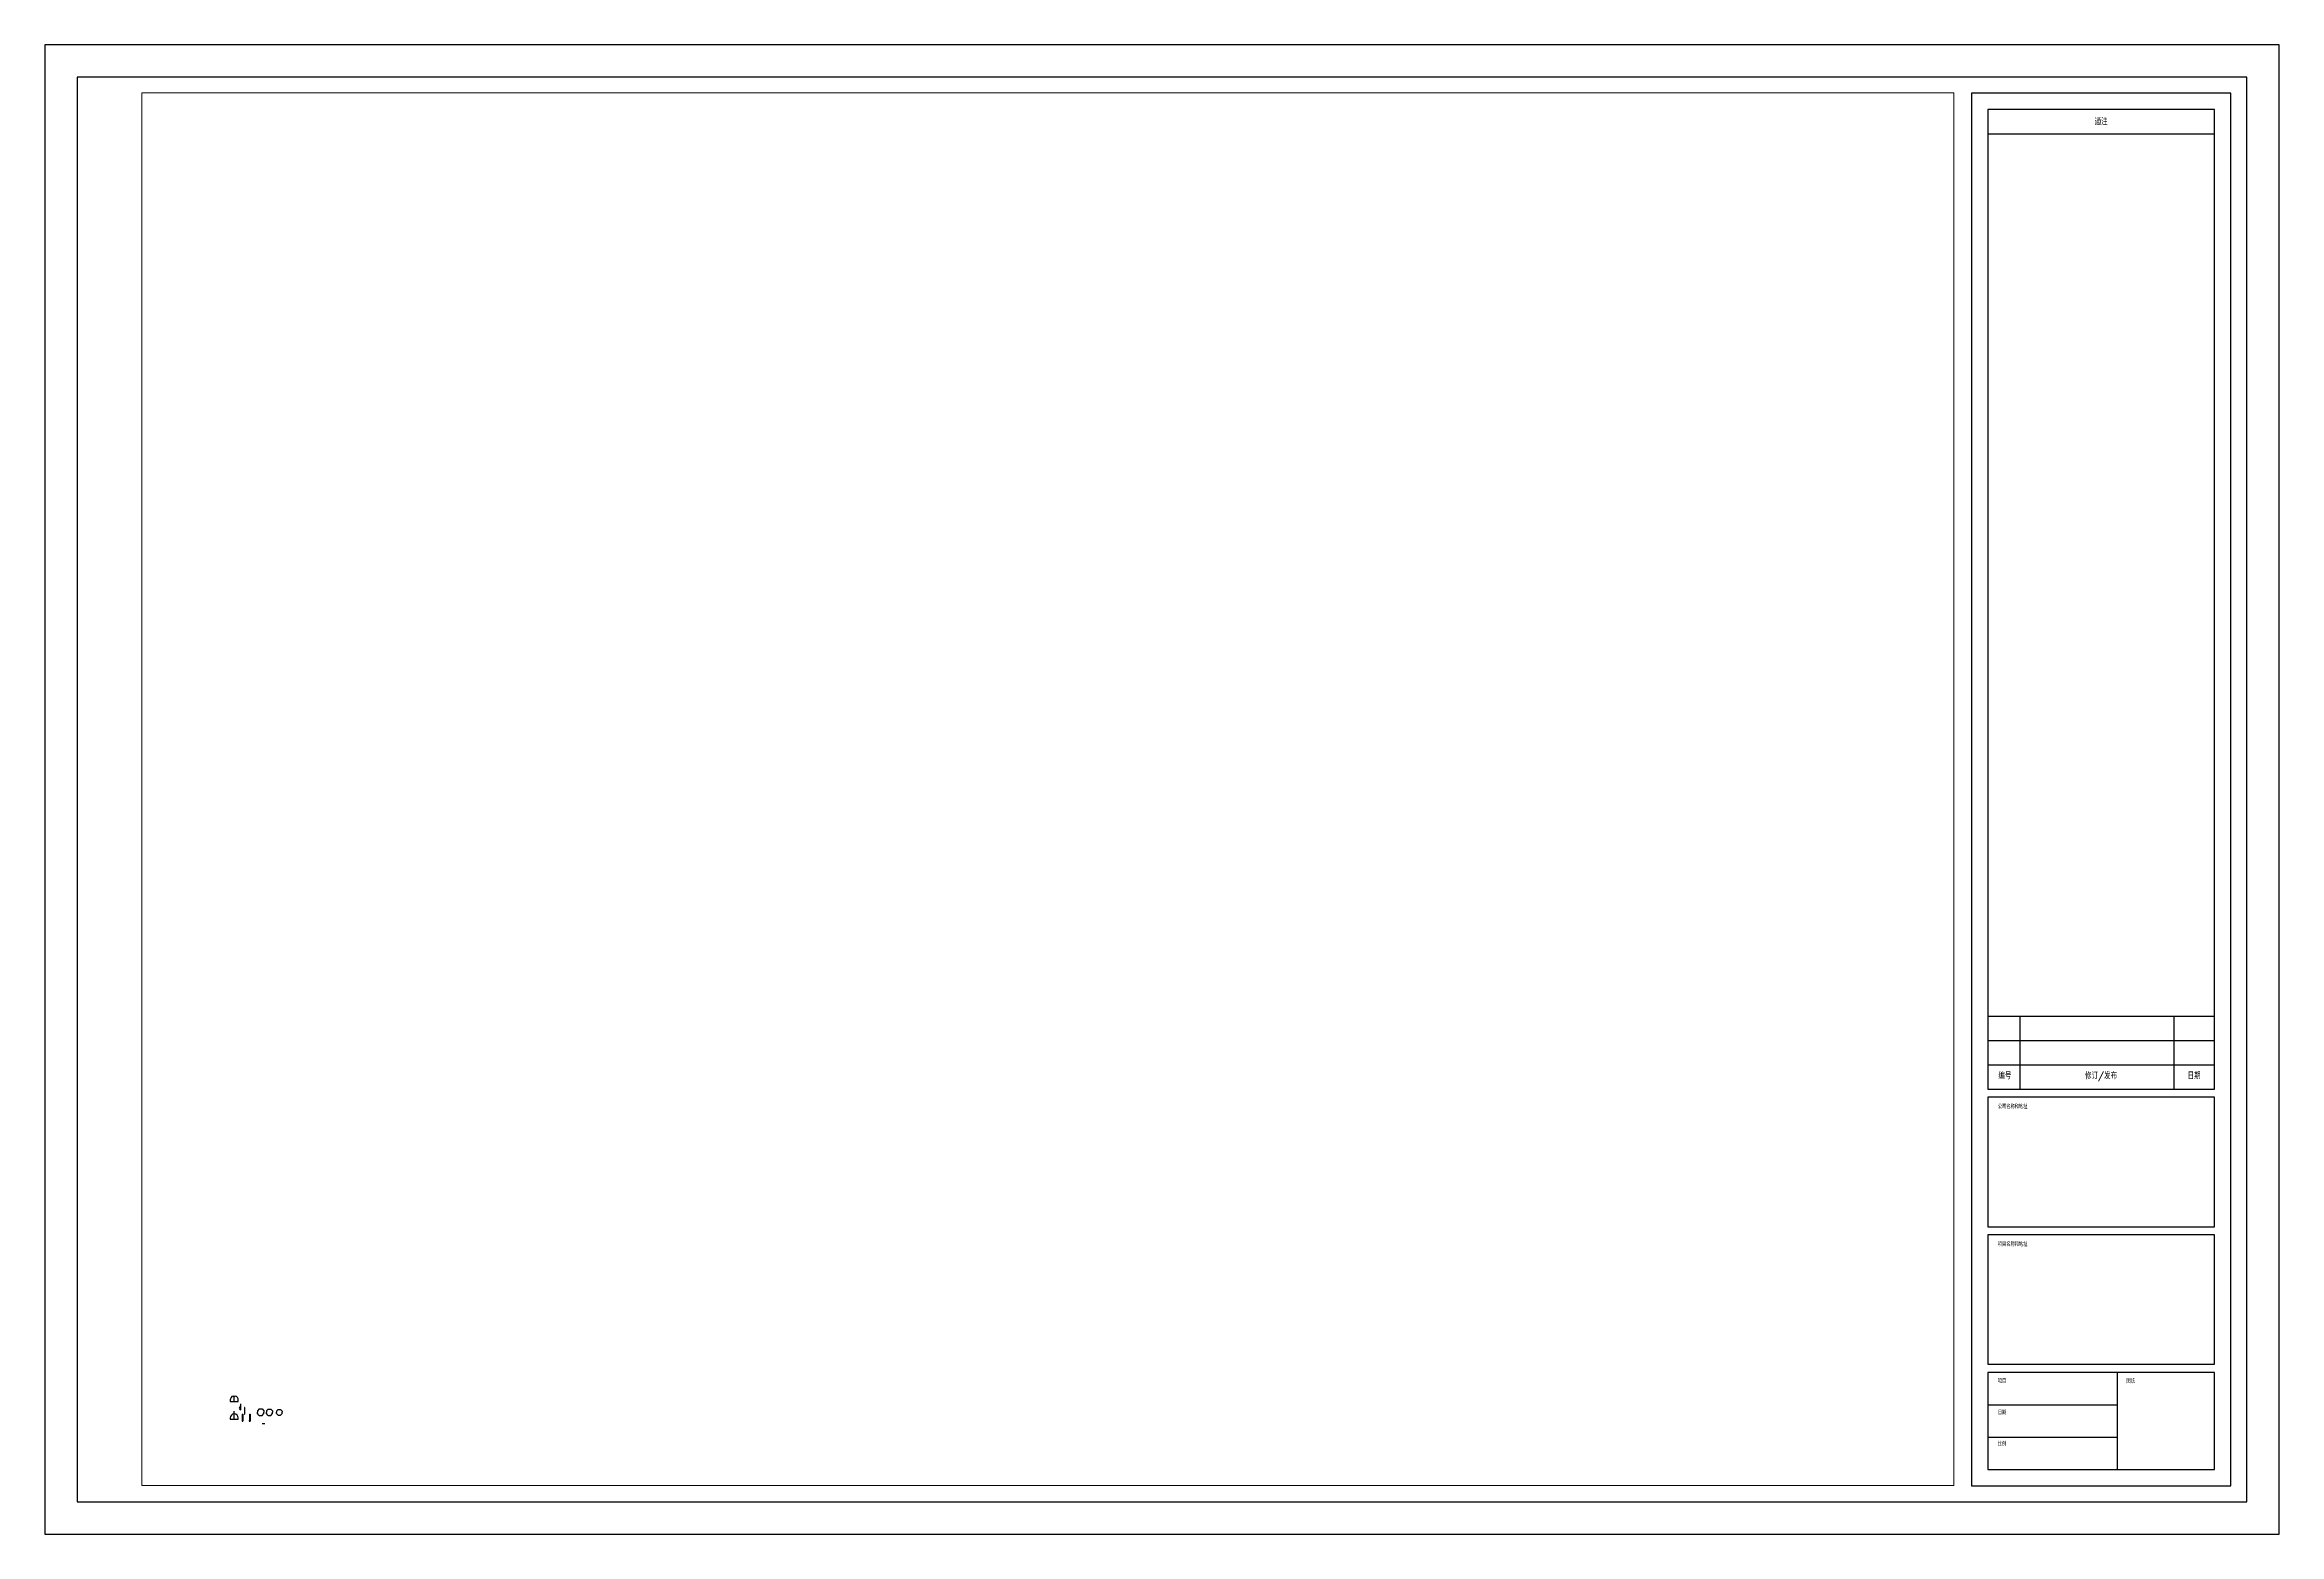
# Paper-space layout 'D-尺寸布局' of a CAD drawing. Header units: inches. Extents: x 0 to 34.5, y 0 to 23.
# The model-space entities are those that its viewports show. They can reach past a viewport. Long polylines and large blocks are cut down to what shows.
import ezdxf
from ezdxf.enums import TextEntityAlignment as Align

# ---------------------------------------------------------------- set-up
doc = ezdxf.new("R2010")
doc.units = ezdxf.units.IN
doc.header["$LTSCALE"] = 48
doc.header["$MEASUREMENT"] = 0
doc.layers.add('标题栏', color=7, linetype='Continuous')
doc.layers.add('视口', color=5, linetype='Continuous')
doc.styles.add('Roman', font='romans', dxfattribs={"bigfont": 'gbcbig.shx'})

# ---------------------------------------------------------------- blocks, each defined once
blk = doc.blocks.new('Architectural 标题栏')
for p, q in [((34.5, 23), (0, 23)), ((0, 23), (0, 0)), ((34.5, 0), (34.5, 23)), ((34, 22.5), (0.5, 22.5)), ((0.5, 22.5), (0.5, 0.5)), ((34, 0.5), (34, 22.5)), ((33.75, 22.25), (29.75, 22.25)), ((29.75, 22.25), (29.75, 0.75)), ((33.75, 0.75), (33.75, 22.25)), ((33.5, 22), (30, 22)), ((30, 22), (30, 6.875)), ((33.5, 6.875), (33.5, 22)), ((30, 21.625), (33.5, 21.625)), ((30, 8), (33.5, 8)), ((30.5, 6.875), (30.5, 8)), ((32.875, 6.875), (32.875, 8)), ((30, 7.625), (33.5, 7.625)), ((30, 7.25), (33.5, 7.25)), ((30, 6.875), (33.5, 6.875)), ((33.5, 6.75), (30, 6.75)), ((30, 6.75), (30, 4.75)), ((33.5, 4.75), (33.5, 6.75)), ((30, 4.75), (33.5, 4.75)), ((33.5, 4.625), (30, 4.625)), ((30, 4.625), (30, 2.625)), ((33.5, 2.625), (33.5, 4.625)), ((30, 2.625), (33.5, 2.625)), ((33.5, 2.5), (30, 2.5)), ((30, 2.5), (30, 1)), ((32, 1), (32, 2.5)), ((33.5, 1), (33.5, 2.5)), ((30, 2), (32, 2)), ((30, 1.5), (32, 1.5)), ((29.75, 0.75), (33.75, 0.75)), ((30, 1), (33.5, 1)), ((0.5, 0.5), (34, 0.5)), ((0, 0), (34.5, 0))]:
    blk.add_line(p, q)
at = {"style": 'Roman'}
for s, p in [('通注', (31.7483, 21.8078)), ('编号', (30.2636, 7.0784)), ('修订/发布', (31.7483, 7.0784)), ('日期', (33.1838, 7.0784))]:
    blk.add_text(s, height=0.1, dxfattribs=at).set_placement(p, align=Align.MIDDLE_CENTER)
for s, p in [('公司名称和地址', (30.1554, 6.5711)), ('项目名称和地址', (30.1554, 4.4461)), ('项目', (30.1554, 2.3346)), ('图纸', (32.1399, 2.3346)), ('日期', (30.1554, 1.8489)), ('比例', (30.1554, 1.3632))]:
    blk.add_text(s, height=0.065, dxfattribs=at).set_placement(p)
at = {"color": 0, "style": 'Roman', "flags": 8}
for tag, p in [('FNAME', (-0.05, 6)), ('REVDATE', (-0.05, 3)), ('USER', (-0.05, 0))]:
    blk.add_attdef(tag, p, '', height=0.15, rotation=90, dxfattribs=at)

msp = doc.modelspace()

# ---------------------------------------------------------------- linework, layer by layer
for p, q in [((0, 13.3), (0, 12.3)), ((0, 12.3), (0, 12.3)), ((0, 12.3), (6, 12.3)), ((0, 12.3), (3, 12.3)), ((0, 0), (0, -1)), ((2.2, 16.2), (3.8, 16.2)), ((3, 12.3), (3, 16.2)), ((3, -1), (3, 5)), ((6, 12.3), (6, 13.3)), ((6, -1), (6, 0)), ((7.7, 10.5), (7.3, 8.1)), ((7.4, 6), (7.4, 6.3)), ((7.4, 6), (7.7, 6)), ((7.7, 10.5), (7.7, 6)), ((9, 2.9), (9, -2.1)), ((9, 2.9), (9.5, 2.9)), ((9.5, 2.9), (9.5, -2.5)), ((14.3, 2.9), (14.3, -0.2)), ((14.3, 2.9), (14.8, 2.9)), ((14.8, 2.9), (14.8, -2.5)), ((21.6, 6.7), (20.2, 5.3)), ((20.2, 5.3), (20.2, 4.3)), ((20.2, 3.3), (20.2, 4.3)), ((21.6, 1.9), (20.2, 3.3)), ((21.6, 6.7), (23.6, 6.7)), ((21.6, 1.9), (23.6, 1.9)), ((23.6, 6.7), (25, 5.3)), ((23.6, 1.9), (25, 3.3)), ((25, 5.3), (25, 4.3)), ((25, 3.3), (25, 4.3)), ((28.2, 6.5), (26.9, 5.2)), ((26.9, 5.2), (26.9, 4.2)), ((26.9, 3.3), (26.9, 4.2)), ((28.2, 1.9), (26.9, 3.3)), ((28.2, 6.5), (30.1, 6.5)), ((28.2, 1.9), (30.1, 1.9)), ((30.1, 6.5), (31.4, 5.2)), ((30.1, 1.9), (31.4, 3.3)), ((31.4, 5.2), (31.4, 4.2)), ((31.4, 3.3), (31.4, 4.2)), ((35.6, 6.3), (34.3, 5)), ((34.3, 5), (34.3, 4.2)), ((34.3, 3.3), (34.3, 4.2)), ((35.6, 2), (34.3, 3.3)), ((35.6, 6.3), (37.3, 6.3)), ((35.6, 2), (37.3, 2)), ((37.3, 6.3), (38.6, 5)), ((37.3, 2), (38.6, 3.3)), ((38.6, 5), (38.6, 4.2)), ((38.6, 3.3), (38.6, 4.2)), ((0, -1), (0, -1)), ((0, -1), (6, -1)), ((9, -2.1), (8.8, -2.1)), ((8.8, -2.1), (8.8, -2.5)), ((8.8, -2.5), (9.5, -2.5)), ((14.3, -2.1), (14.1, -2.1)), ((14.1, -2.1), (14.1, -2.5)), ((14.1, -2.5), (14.8, -2.5)), ((14.3, -0.9), (14.2, -1.2)), ((14.2, -1.2), (14.3, -1.3)), ((14.3, -0.2), (14.3, -0.3)), ((14.3, -0.2), (14.3, -0.2)), ((14.3, -0.3), (14.3, -0.3)), ((14.3, -0.3), (14.3, -0.9)), ((14.3, -1.3), (14.3, -1.8)), ((14.3, -2.1), (14.3, -1.8)), ((14.3, -1.8), (14.3, -2.1)), ((14.3, -1.8), (14.3, -2.1)), ((14.3, -2.1), (14.3, -1.8)), ((14.3, -1.8), (14.3, -2.1)), ((14.3, -1.8), (14.3, -1.8)), ((14.3, -2.1), (14.3, -2.1)), ((23.7, -4.2), (25.7, -4.2))]:
    msp.add_line(p, q)
msp.add_lwpolyline([(10.6, 2.8), (10.9, 2.8), (10.9, 7.8), (10.6, 7.8)], close=True)
for centre, radius, start, end in [((3, 13.3), 3, 105.4605, 180), ((3, 0), 3, 0, 180), ((3, 13.3), 3, 0, 74.5395), ((7.7, 7.2), 0.926, 111.3157, 251.6469)]:
    msp.add_arc(centre, radius, start, end)

psp = doc.layouts.new('D-尺寸布局')

# ---------------------------------------------------------------- block references
at = {"layer": '标题栏'}
psp.add_blockref('Architectural 标题栏', (0, 0), dxfattribs=at)

# ---------------------------------------------------------------- viewports
at = {"layer": '视口'}
psp.add_viewport(center=(15.488, 11.505), size=(27.976, 21.4991), view_center_point=(605.967, 465.994), view_height=1031.95692, dxfattribs=at)

doc.saveas('drawing.dxf')
